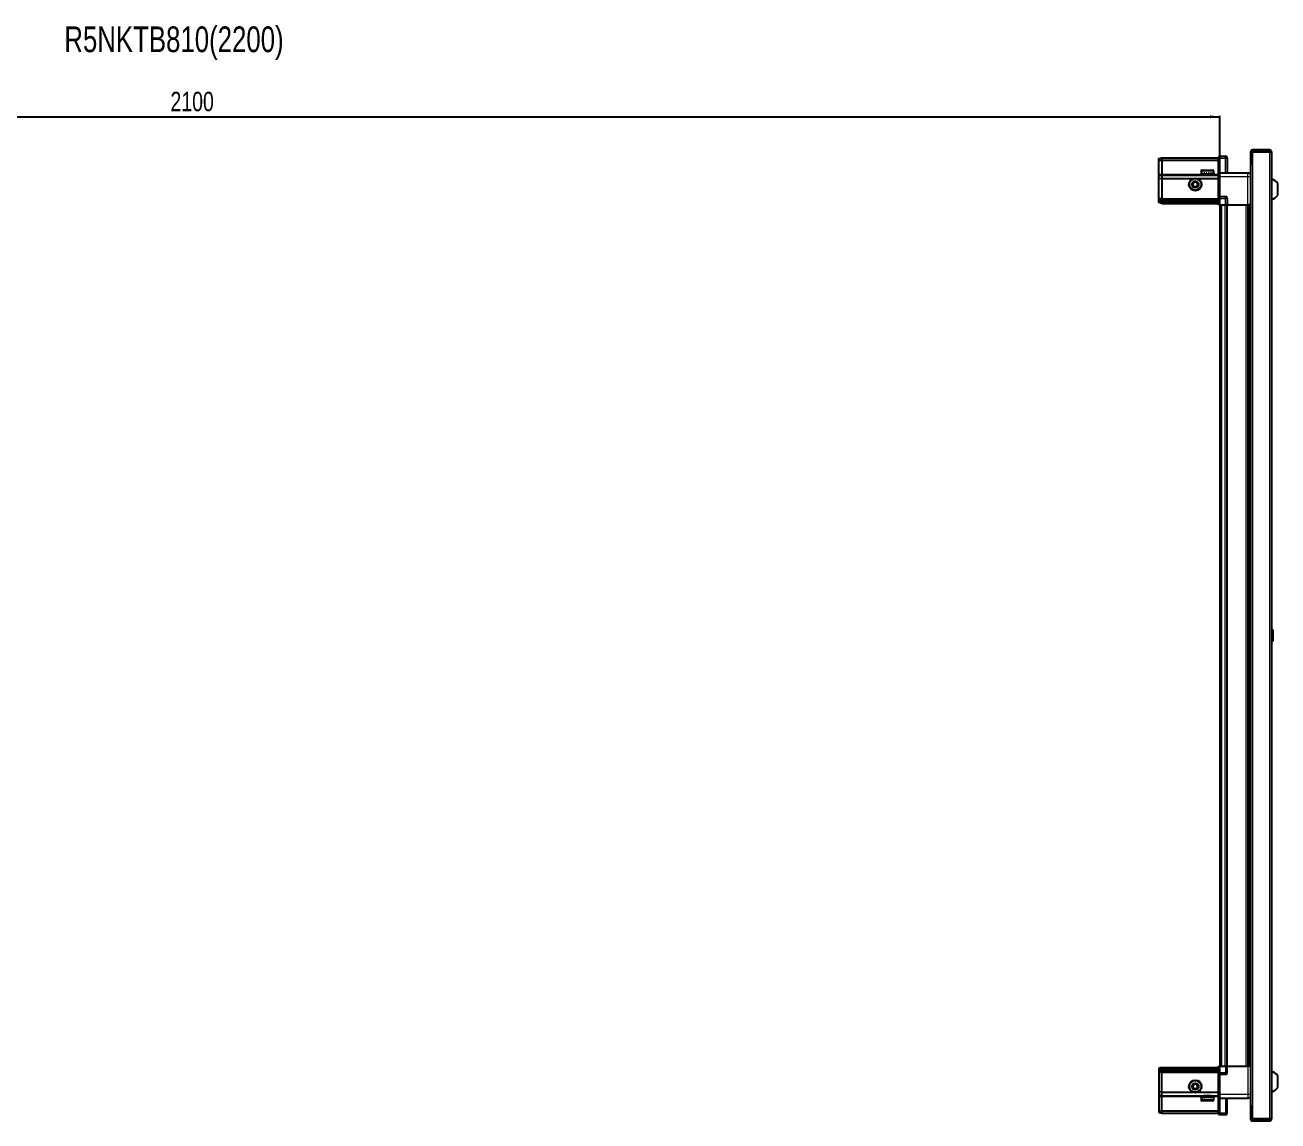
# Model space of a CAD drawing. Header units: millimetres. Extents: x 799 to 5057, y -1414 to 2134.
# Drawn here: x 2789 to 4078, y 994 to 2122 of the extents above; entities that cross this region are included whole.
import ezdxf

# ---------------------------------------------------------------- set-up
doc = ezdxf.new("R2010")
doc.units = ezdxf.units.MM
doc.layers.add('FORMAT', color=7, linetype='Continuous')
doc.styles.add('SLDTEXTSTYLE0', font='TXT', dxfattribs={"width": 0.75})
doc.dimstyles.new('SLDDIMSTYLE0', dxfattribs={"dimtxt": 20, "dimasz": 10, "dimexe": 0, "dimexo": 0.0625, "dimgap": 5, "dimtad": 2, "dimdec": 1, "dimrnd": 1e-09, "dimzin": 12, "dimdsep": 46, "dimtxsty": 'SLDTEXTSTYLE0', "dimsah": 1, "dimcen": 0.09, "dimadec": 0, "dimazin": 3, "dimtfac": 1, "dimtofl": 0, "dimtmove": 0, "dimatfit": 3, "dimfxl": 0, "dimfrac": 2, "dimtolj": 1, "dimtzin": 12, "dimarcsym": 0})

# ---------------------------------------------------------------- blocks, each defined once
blk = doc.blocks.new('_D_5')
at = {"layer": 'FORMAT'}
for p, q in [((1917.8, 1936.9), (1917.8, 2028.4)), ((1917.8, 2027.4), (4017.8, 2027.4)), ((4017.8, 1936.9), (4017.8, 2028.4))]:
    blk.add_line(p, q, dxfattribs=at)
for points in [[(1917.8, 2027.4), (1927.8, 2025.9), (1927.8, 2029)], [(4017.8, 2027.4), (4007.8, 2029), (4007.8, 2025.9)]]:
    blk.add_solid(points, dxfattribs=at)
at = {"layer": 'FORMAT', "insert": (2938.2, 2053.2), "char_height": 20, "attachment_point": 1, "style": 'SLDTEXTSTYLE0'}
blk.add_mtext('2100', dxfattribs=at)

msp = doc.modelspace()

# ---------------------------------------------------------------- linework, layer by layer
at = {"color": 7, "linetype": 'Continuous', "lineweight": 25}
for p, q in [((3955.12, 1984.63), (3958.12, 1985.43)), ((3958.12, 1985.43), (3958.12, 1982.93)), ((3958.12, 1985.43), (4016.42, 1985.43)), ((4017.28, 1986.93), (4016.42, 1986.43)), ((4017.28, 1986.93), (4016.42, 1986.43)), ((4016.42, 1986.43), (4016.42, 1984.93)), ((4017.62, 1986.93), (4017.28, 1986.93)), ((4017.62, 1986.93), (4017.28, 1986.93)), ((4017.62, 1984.93), (4017.62, 1986.93)), ((4017.62, 1986.93), (4017.62, 1986.93)), ((4017.62, 1986.93), (4023.62, 1986.93)), ((4049.62, 1991.33), (4049.62, 1978.93)), ((4051.12, 1991.33), (4051.12, 1978.93)), ((4051.62, 1978.43), (4051.62, 1991.33)), ((4051.62, 1991.33), (4069.02, 1991.33)), ((4069.02, 1993.43), (4051.72, 1993.43)), ((4069.02, 1991.93), (4051.72, 1991.93)), ((4069.02, 1991.93), (4069.02, 1993.43)), ((4069.02, 1991.33), (4071.12, 1991.33)), ((4071.12, 1991.33), (4071.12, 996.53)), ((3955.12, 1982.78), (3955.12, 1984.63)), ((3955.12, 1982.78), (3958.12, 1982.93)), ((3955.12, 1968.43), (3955.12, 1982.78)), ((3958.12, 1982.93), (3958.12, 1968.43)), ((3958.12, 1982.93), (4016.42, 1982.93)), ((3999.42, 1972.63), (4010.82, 1972.63)), ((4016.42, 1970.13), (4016.42, 1984.93)), ((4017.62, 1984.93), (4017.62, 1970.13)), ((4025.62, 1984.93), (4025.62, 1969.93)), ((4049.52, 1978.43), (4049.52, 1009.43)), ((4049.52, 1978.43), (4051.62, 1978.43)), ((4049.62, 1978.93), (4051.12, 1978.93)), ((3955.12, 1966.63), (3955.12, 1968.43)), ((3955.12, 1966.63), (3958.12, 1967.43)), ((3955.12, 1963.6), (3955.12, 1966.63)), ((3958.12, 1963.93), (3955.12, 1963.6)), ((3955.12, 1943.43), (3955.12, 1963.6)), ((3958.12, 1968.43), (3958.12, 1967.43)), ((3958.12, 1967.43), (3958.12, 1963.93)), ((3958.12, 1967.43), (4016.42, 1967.43)), ((3958.12, 1963.93), (3958.12, 1943.43)), ((3958.12, 1963.93), (3990.12, 1963.93)), ((3995.12, 1963.93), (4016.42, 1963.93)), ((3998.62, 1971.83), (3998.62, 1968.93)), ((3998.62, 1968.93), (3998.66, 1968.93)), ((3998.78, 1969.43), (3998.66, 1969.43)), ((3998.66, 1969.43), (3998.66, 1968.93)), ((3998.66, 1968.93), (3998.78, 1968.93)), ((3998.78, 1969.43), (3998.78, 1968.93)), ((3998.78, 1968.93), (3999.19, 1968.93)), ((3999.53, 1969.43), (3999.19, 1969.43)), ((3999.19, 1969.43), (3999.19, 1968.93)), ((3999.19, 1968.93), (3999.53, 1968.93)), ((3999.53, 1969.43), (3999.53, 1968.93)), ((3999.53, 1968.93), (4000.3, 1968.93)), ((4000.82, 1969.43), (4000.3, 1969.43)), ((4000.3, 1969.43), (4000.3, 1968.93)), ((4000.3, 1968.93), (4000.82, 1968.93)), ((4000.72, 1968.93), (4000.72, 1968.83)), ((4000.72, 1968.83), (4009.52, 1968.83)), ((4000.82, 1969.43), (4000.82, 1968.93)), ((4000.82, 1968.93), (4001.88, 1968.93)), ((4001.12, 1968.43), (4001.81, 1967.95)), ((4001.12, 1968.43), (4009.12, 1968.43)), ((4001.81, 1967.95), (4001.12, 1967.47)), ((4001.12, 1967.47), (4001.12, 1967.43)), ((4001.12, 1967.47), (4009.12, 1967.47)), ((4001.81, 1967.95), (4008.43, 1967.95)), ((4002.54, 1969.43), (4001.88, 1969.43)), ((4001.88, 1969.43), (4001.88, 1968.93)), ((4001.88, 1968.93), (4002.54, 1968.93)), ((4002.54, 1969.43), (4002.54, 1968.93)), ((4002.54, 1968.93), (4003.78, 1968.93)), ((4004.51, 1969.43), (4003.78, 1969.43)), ((4003.78, 1969.43), (4003.78, 1968.93)), ((4003.78, 1968.93), (4004.21, 1968.93)), ((4004.21, 1969.43), (4004.21, 1968.93)), ((4004.51, 1969.43), (4004.51, 1968.93)), ((4004.51, 1968.93), (4005.81, 1968.93)), ((4006.54, 1969.43), (4005.81, 1969.43)), ((4005.81, 1969.43), (4005.81, 1968.93)), ((4006.08, 1969.43), (4006.08, 1968.93)), ((4006.08, 1968.93), (4006.54, 1968.93)), ((4006.54, 1969.43), (4006.54, 1968.93)), ((4006.54, 1968.93), (4007.77, 1968.93)), ((4008.43, 1969.43), (4007.77, 1969.43)), ((4007.77, 1969.43), (4007.77, 1968.93)), ((4007.77, 1968.93), (4008.43, 1968.93)), ((4008.43, 1969.43), (4008.43, 1968.93)), ((4008.43, 1968.93), (4009.48, 1968.93)), ((4008.43, 1967.95), (4009.12, 1968.43)), ((4009.12, 1967.47), (4008.43, 1967.95)), ((4009.12, 1967.43), (4009.12, 1967.47)), ((4010, 1969.43), (4009.48, 1969.43)), ((4009.48, 1969.43), (4009.48, 1968.93)), ((4009.48, 1968.93), (4010, 1968.93)), ((4009.52, 1968.83), (4009.52, 1968.93)), ((4010, 1969.43), (4010, 1968.93)), ((4010, 1968.93), (4010.75, 1968.93)), ((4011.09, 1969.43), (4010.75, 1969.43)), ((4010.75, 1969.43), (4010.75, 1968.93)), ((4010.75, 1968.93), (4011.09, 1968.93)), ((4011.09, 1969.43), (4011.09, 1968.93)), ((4011.09, 1968.93), (4011.48, 1968.93)), ((4011.59, 1969.43), (4011.48, 1969.43)), ((4011.48, 1969.43), (4011.48, 1968.93)), ((4011.48, 1968.93), (4011.59, 1968.93)), ((4011.59, 1969.43), (4011.59, 1968.93)), ((4011.59, 1968.93), (4011.62, 1968.93)), ((4011.62, 1968.93), (4011.62, 1971.83)), ((4016.42, 1969.93), (4016.42, 1970.13)), ((4017.62, 1969.93), (4016.42, 1969.93)), ((4016.42, 1965.93), (4016.42, 1969.93)), ((4016.42, 1945.63), (4016.42, 1965.93)), ((4017.62, 1970.13), (4017.62, 1969.93)), ((4017.62, 1969.93), (4017.62, 1965.93)), ((4017.62, 1969.93), (4046.62, 1969.93)), ((4017.62, 1965.93), (4017.62, 1945.63)), ((4077.72, 1946.93), (4077.72, 1958.93)), ((3955.12, 1941.63), (3955.12, 1943.43)), ((3958.12, 1942.43), (3955.12, 1941.63)), ((3955.12, 1940.89), (3955.12, 1941.63)), ((3958.12, 1941.43), (3955.12, 1940.89)), ((3955.12, 1940.39), (3955.12, 1940.89)), ((3958.12, 1939.93), (3955.12, 1940.39)), ((3955.12, 1939.24), (3955.12, 1940.39)), ((3958.12, 1938.43), (3955.12, 1939.24)), ((3958.12, 1943.43), (3958.12, 1942.43)), ((3958.12, 1942.43), (3958.12, 1941.43)), ((3958.12, 1942.43), (4016.42, 1942.43)), ((3958.12, 1941.43), (3958.12, 1939.93)), ((3958.12, 1941.43), (4016.42, 1941.43)), ((3958.12, 1939.93), (4016.42, 1939.93)), ((3958.12, 1939.93), (3958.12, 1938.43)), ((3958.12, 1938.43), (4016.42, 1938.43)), ((4016.42, 1945.43), (4016.42, 1945.63)), ((4017.62, 1945.43), (4016.42, 1945.43)), ((4016.42, 1945.43), (4016.42, 1944.76)), ((4016.42, 1936.93), (4016.42, 1944.76)), ((4017.28, 1936.93), (4016.42, 1936.93)), ((4017.28, 1943.43), (4017.28, 1936.93)), ((4017.62, 1936.93), (4017.28, 1936.93)), ((4017.62, 1945.63), (4017.62, 1945.43)), ((4017.62, 1943.43), (4017.62, 1945.43)), ((4017.62, 1945.43), (4023.62, 1945.43)), ((4017.62, 1943.43), (4017.62, 1945.43)), ((4017.62, 1943.43), (4017.62, 1936.93)), ((4017.62, 1936.93), (4023.62, 1936.93)), ((4017.77, 1936.93), (4017.77, 1050.93)), ((4025.62, 1936.93), (4023.62, 1936.93)), ((4024.97, 1936.93), (4024.97, 1050.93)), ((4025.62, 1943.43), (4025.62, 1936.93)), ((4025.62, 1936.93), (4046.62, 1936.93)), ((4047.64, 1050.93), (4047.64, 1936.93)), ((4047.68, 1050.93), (4047.68, 1936.93)), ((4049.47, 1936.93), (4049.47, 1050.93)), ((4072.1, 1499.72), (4071.12, 1498.73)), ((4072.62, 1499.72), (4072.1, 1499.72)), ((4072.1, 1499.72), (4072.1, 1488.15)), ((4072.62, 1499.72), (4072.62, 1488.15)), ((4071.12, 1489.13), (4072.1, 1488.15)), ((4072.1, 1488.15), (4072.62, 1488.15)), ((3958.12, 1049.43), (3955.12, 1048.63)), ((3955.12, 1048.63), (3955.12, 1047.48)), ((3958.12, 1047.93), (3955.12, 1047.48)), ((3955.12, 1047.48), (3955.12, 1046.98)), ((3958.12, 1046.43), (3955.12, 1046.98)), ((3955.12, 1046.98), (3955.12, 1046.24)), ((3958.12, 1045.43), (3955.12, 1046.24)), ((3955.12, 1046.24), (3955.12, 1044.43)), ((3955.12, 1044.43), (3955.12, 1024.27)), ((3958.12, 1047.93), (3958.12, 1049.43)), ((3958.12, 1049.43), (4016.42, 1049.43)), ((3958.12, 1046.43), (3958.12, 1047.93)), ((3958.12, 1047.93), (4016.42, 1047.93)), ((3958.12, 1046.43), (4016.42, 1046.43)), ((3958.12, 1045.43), (3958.12, 1046.43)), ((3958.12, 1045.43), (4016.42, 1045.43)), ((3958.12, 1044.43), (3958.12, 1045.43)), ((3958.12, 1023.93), (3958.12, 1044.43)), ((4016.42, 1043.11), (4016.42, 1050.93)), ((4016.42, 1050.93), (4017.28, 1050.93)), ((4017.28, 1050.93), (4017.28, 1050.93)), ((4017.28, 1050.93), (4017.28, 1044.43)), ((4017.62, 1050.93), (4017.28, 1050.93)), ((4017.62, 1050.93), (4017.62, 1044.43)), ((4017.62, 1050.93), (4017.62, 1050.93)), ((4017.62, 1050.93), (4023.62, 1050.93)), ((4017.62, 1050.93), (4017.62, 1044.43)), ((4017.62, 1042.43), (4017.62, 1044.43)), ((4025.62, 1050.93), (4023.62, 1050.93)), ((4025.62, 1044.43), (4025.62, 1050.93)), ((4025.62, 1050.93), (4046.62, 1050.93)), ((4016.42, 1043.11), (4016.42, 1042.43)), ((4017.62, 1042.43), (4016.42, 1042.43)), ((4016.42, 1042.23), (4016.42, 1042.43)), ((4016.42, 1021.93), (4016.42, 1042.23)), ((4017.62, 1042.43), (4017.62, 1042.23)), ((4017.62, 1042.43), (4023.62, 1042.43)), ((4017.62, 1042.23), (4017.62, 1021.93)), ((4077.72, 1028.93), (4077.72, 1040.93)), ((3958.12, 1023.93), (3955.12, 1024.27)), ((3955.12, 1024.27), (3955.12, 1021.24)), ((3955.12, 1021.24), (3958.12, 1020.43)), ((3955.12, 1021.24), (3955.12, 1019.43)), ((3955.12, 1019.43), (3955.12, 1005.09)), ((3958.12, 1023.93), (3990.12, 1023.93)), ((3958.12, 1020.43), (3958.12, 1023.93)), ((3958.12, 1020.43), (4016.42, 1020.43)), ((3958.12, 1019.43), (3958.12, 1020.43)), ((3958.12, 1004.93), (3958.12, 1019.43)), ((3995.12, 1023.93), (4016.42, 1023.93)), ((3998.62, 1018.93), (3998.62, 1016.03)), ((3998.64, 1018.93), (3998.62, 1018.93)), ((3998.64, 1018.43), (3998.64, 1018.93)), ((3998.73, 1018.93), (3998.64, 1018.93)), ((3998.64, 1018.43), (3998.73, 1018.43)), ((3998.73, 1018.43), (3998.73, 1018.93)), ((3999.11, 1018.93), (3998.73, 1018.93)), ((3999.11, 1018.43), (3999.11, 1018.93)), ((3999.43, 1018.93), (3999.11, 1018.93)), ((3999.11, 1018.43), (3999.43, 1018.43)), ((3999.43, 1018.43), (3999.43, 1018.93)), ((4000.16, 1018.93), (3999.43, 1018.93)), ((4000.16, 1018.43), (4000.16, 1018.93)), ((4000.67, 1018.93), (4000.16, 1018.93)), ((4000.16, 1018.43), (4000.67, 1018.43)), ((4000.67, 1018.43), (4000.67, 1018.93)), ((4001.71, 1018.93), (4000.67, 1018.93)), ((4000.72, 1019.03), (4000.72, 1018.93)), ((4009.52, 1019.03), (4000.72, 1019.03)), ((4001.12, 1020.43), (4001.12, 1020.4)), ((4001.12, 1020.4), (4001.81, 1019.92)), ((4009.12, 1020.4), (4001.12, 1020.4)), ((4001.81, 1019.92), (4001.12, 1019.43)), ((4009.12, 1019.43), (4001.12, 1019.43)), ((4001.71, 1018.43), (4001.71, 1018.93)), ((4002.36, 1018.93), (4001.71, 1018.93)), ((4001.71, 1018.43), (4002.36, 1018.43)), ((4008.43, 1019.92), (4001.81, 1019.92)), ((4002.36, 1018.43), (4002.36, 1018.93)), ((4003.58, 1018.93), (4002.36, 1018.93)), ((4003.58, 1018.43), (4003.58, 1018.93)), ((4004.08, 1018.93), (4003.58, 1018.93)), ((4003.58, 1018.43), (4004.31, 1018.43)), ((4004.08, 1018.43), (4004.08, 1018.93)), ((4004.31, 1018.43), (4004.31, 1018.93)), ((4005.61, 1018.93), (4004.31, 1018.93)), ((4005.61, 1018.43), (4005.61, 1018.93)), ((4005.61, 1018.43), (4006.34, 1018.43)), ((4005.95, 1018.43), (4005.95, 1018.93)), ((4006.34, 1018.93), (4005.95, 1018.93)), ((4006.34, 1018.43), (4006.34, 1018.93)), ((4007.59, 1018.93), (4006.34, 1018.93)), ((4007.59, 1018.43), (4007.59, 1018.93)), ((4008.26, 1018.93), (4007.59, 1018.93)), ((4007.59, 1018.43), (4008.26, 1018.43)), ((4008.26, 1018.43), (4008.26, 1018.93)), ((4009.33, 1018.93), (4008.26, 1018.93)), ((4008.43, 1019.92), (4009.12, 1020.4)), ((4009.12, 1019.43), (4008.43, 1019.92)), ((4009.12, 1020.4), (4009.12, 1020.43)), ((4009.33, 1018.43), (4009.33, 1018.93)), ((4009.86, 1018.93), (4009.33, 1018.93)), ((4009.33, 1018.43), (4009.86, 1018.43)), ((4009.52, 1018.93), (4009.52, 1019.03)), ((4009.86, 1018.43), (4009.86, 1018.93)), ((4010.65, 1018.93), (4009.86, 1018.93)), ((4010.65, 1018.43), (4010.65, 1018.93)), ((4011, 1018.93), (4010.65, 1018.93)), ((4010.65, 1018.43), (4011, 1018.43)), ((4011, 1018.43), (4011, 1018.93)), ((4011.43, 1018.93), (4011, 1018.93)), ((4011.43, 1018.43), (4011.43, 1018.93)), ((4011.57, 1018.93), (4011.43, 1018.93)), ((4011.43, 1018.43), (4011.57, 1018.43)), ((4011.57, 1018.43), (4011.57, 1018.93)), ((4011.62, 1018.93), (4011.57, 1018.93)), ((4011.62, 1016.03), (4011.62, 1018.93)), ((4016.42, 1017.93), (4016.42, 1021.93)), ((4017.62, 1021.93), (4017.62, 1017.93)), ((4010.82, 1015.23), (3999.42, 1015.23)), ((4017.62, 1017.93), (4016.42, 1017.93)), ((4016.42, 1017.73), (4016.42, 1017.93)), ((4016.42, 1002.93), (4016.42, 1017.73)), ((4017.62, 1017.93), (4017.62, 1017.73)), ((4017.62, 1017.93), (4046.62, 1017.93)), ((4017.62, 1017.73), (4017.62, 1002.93)), ((4017.62, 1017.73), (4017.62, 1002.93)), ((4025.62, 1002.93), (4025.62, 1017.93)), ((4051.62, 1009.43), (4049.52, 1009.43)), ((4049.62, 1008.93), (4051.12, 1008.93)), ((4049.62, 1008.93), (4049.62, 996.53)), ((4051.12, 1008.93), (4051.12, 996.53)), ((4051.62, 996.53), (4051.62, 1009.43)), ((3955.12, 1005.09), (3958.12, 1004.93)), ((3955.12, 1005.09), (3955.12, 1003.24)), ((3955.12, 1003.24), (3958.12, 1002.43)), ((3958.12, 1004.93), (4016.42, 1004.93)), ((3958.12, 1002.43), (3958.12, 1004.93)), ((3958.12, 1002.43), (4016.42, 1002.43)), ((4016.42, 1002.93), (4016.42, 1001.43)), ((4016.42, 1001.43), (4017.28, 1000.93)), ((4017.62, 1000.93), (4017.28, 1000.93)), ((4017.62, 1000.93), (4017.62, 1002.93)), ((4017.62, 1000.93), (4023.62, 1000.93)), ((4069.02, 996.53), (4051.62, 996.53)), ((4051.72, 995.93), (4069.02, 995.93)), ((4051.72, 994.43), (4069.02, 994.43)), ((4071.12, 996.53), (4069.02, 996.53)), ((4069.02, 995.93), (4069.02, 994.43))]:
    msp.add_line(p, q, dxfattribs=at)
at = {"color": 8, "linetype": 'Continuous', "lineweight": 18}
for p, q in [((4023.62, 1984.93), (4023.62, 1986.93)), ((4051.12, 1991.33), (4049.62, 1991.33)), ((4051.72, 1991.93), (4051.72, 1993.43)), ((4069.02, 1991.33), (4069.02, 996.53)), ((4017.62, 1984.93), (4016.42, 1984.93)), ((4017.62, 1984.93), (4023.62, 1984.93)), ((4023.62, 1969.93), (4023.62, 1984.93)), ((4023.62, 1984.93), (4025.62, 1984.93)), ((4051.62, 1978.43), (4051.62, 1009.43)), ((3955.12, 1968.43), (3958.12, 1968.43)), ((3958.12, 1968.43), (4001.12, 1968.43)), ((3998.62, 1971.83), (4011.62, 1971.83)), ((4009.12, 1968.43), (4016.42, 1968.43)), ((4016.42, 1970.13), (4017.62, 1970.13)), ((4017.62, 1965.93), (4016.42, 1965.93)), ((4017.62, 1965.93), (4046.62, 1965.93)), ((4046.62, 1936.93), (4046.62, 1965.93)), ((3958.12, 1943.43), (3955.12, 1943.43)), ((3958.12, 1943.43), (4016.42, 1943.43)), ((4016.42, 1945.63), (4017.62, 1945.63)), ((4017.62, 1943.43), (4017.28, 1943.43)), ((4017.62, 1943.43), (4023.62, 1943.43)), ((4019.77, 1936.93), (4019.77, 1050.93)), ((4022.97, 1936.93), (4022.97, 1050.93)), ((4023.62, 1943.43), (4023.62, 1945.43)), ((4023.62, 1936.93), (4023.62, 1943.43)), ((4025.62, 1943.43), (4023.62, 1943.43)), ((4025.62, 1936.93), (4025.62, 1050.93)), ((4045.02, 1050.93), (4045.02, 1936.93)), ((4046.43, 1936.93), (4046.43, 1050.93)), ((4048.88, 1050.93), (4048.88, 1936.93)), ((3958.12, 1044.43), (3955.12, 1044.43)), ((3958.12, 1044.43), (4016.42, 1044.43)), ((4017.62, 1050.93), (4017.28, 1050.93)), ((4017.62, 1044.43), (4017.28, 1044.43)), ((4017.62, 1044.43), (4023.62, 1044.43)), ((4023.62, 1050.93), (4023.62, 1044.43)), ((4025.62, 1044.43), (4023.62, 1044.43)), ((4023.62, 1044.43), (4023.62, 1042.43)), ((4046.62, 1050.93), (4046.62, 1021.93)), ((4017.62, 1042.23), (4016.42, 1042.23)), ((3955.12, 1019.43), (3958.12, 1019.43)), ((3958.12, 1019.43), (4001.12, 1019.43)), ((4009.12, 1019.43), (4016.42, 1019.43)), ((4017.62, 1021.93), (4016.42, 1021.93)), ((4017.62, 1021.93), (4046.62, 1021.93)), ((4011.62, 1016.03), (3998.62, 1016.03)), ((4017.62, 1017.73), (4016.42, 1017.73)), ((4023.62, 1017.93), (4023.62, 1002.93)), ((4017.62, 1002.93), (4016.42, 1002.93)), ((4017.62, 1002.93), (4023.62, 1002.93)), ((4023.62, 1002.93), (4025.62, 1002.93)), ((4023.62, 1002.93), (4023.62, 1000.93)), ((4051.12, 996.53), (4049.62, 996.53)), ((4051.72, 995.93), (4051.72, 994.43))]:
    msp.add_line(p, q, dxfattribs=at)
at = {"color": 7, "linetype": 'Continuous', "lineweight": 25}
for centre, radius in [((3992.62, 1957.93), 6.5), ((3992.62, 1957.93), 3.46), ((3992.62, 1029.93), 6.5), ((3992.62, 1029.93), 3.46)]:
    msp.add_circle(centre, radius, dxfattribs=at)
at = {"color": 8, "linetype": 'Continuous', "lineweight": 18}
for centre in [(3992.62, 1957.93), (3992.62, 1029.93)]:
    msp.add_circle(centre, 5.7, dxfattribs=at)
at = {"color": 7, "linetype": 'Continuous', "lineweight": 25}
for centre, radius, start, end in [((4023.62, 1984.93), 2, 0, 90), ((4051.72, 1991.33), 2.1, 90, 180), ((4051.72, 1991.33), 0.6, 90, 180), ((4069.02, 1991.33), 2.1, 0, 90), ((4069.02, 1991.33), 0.6, 0, 90), ((3999.42, 1971.83), 0.8, 90, 180), ((4010.82, 1971.83), 0.8, 0, 90), ((3992.62, 1957.93), 2.5, 120.74103, 180.74103), ((3992.62, 1957.93), 2.5, 60.74103, 120.74103), ((3992.62, 1957.93), 2.5, 0.74103, 60.74103), ((4000.72, 1968.43), 0.4, 0, 90), ((4009.52, 1968.43), 0.4, 90, 180), ((4068.09, 1951.91), 11.91, 36.1266, 75.29965), ((3992.62, 1957.93), 2.5, 180.74103, 240.74103), ((3992.62, 1957.93), 2.5, 240.74103, 300.74103), ((3992.62, 1957.93), 2.5, 300.74103, 0.74103), ((4068.09, 1953.96), 11.91, 284.70035, 323.8734), ((4023.62, 1943.43), 2, 0, 90), ((4023.62, 1044.43), 2, 270, 0), ((4068.09, 1033.91), 11.91, 36.1266, 75.29965), ((3992.62, 1029.93), 2.5, 95.91157, 155.91157), ((3992.62, 1029.93), 2.5, 35.91157, 95.91157), ((3992.62, 1029.93), 2.5, 335.91157, 35.91157), ((3992.62, 1029.93), 2.5, 155.91157, 215.91157), ((3992.62, 1029.93), 2.5, 215.91157, 275.91157), ((3992.62, 1029.93), 2.5, 275.91157, 335.91157), ((4000.72, 1019.43), 0.4, 270, 0), ((4009.52, 1019.43), 0.4, 180, 270), ((4068.09, 1035.96), 11.91, 284.70035, 323.8734), ((3999.42, 1016.03), 0.8, 180, 270), ((4010.82, 1016.03), 0.8, 270, 0), ((4023.62, 1002.93), 2, 270, 0), ((4051.72, 996.53), 2.1, 180, 270), ((4051.72, 996.53), 0.6, 180, 270), ((4069.02, 996.53), 0.6, 270, 0), ((4069.02, 996.53), 2.1, 270, 0)]:
    msp.add_arc(centre, radius, start, end, dxfattribs=at)
for centre, start_param, end_param in [((4013.82, 1943.43), 0, 0.7227342), ((4013.82, 1044.43), 5.5604511, 6.2831853)]:
    msp.add_ellipse(centre, major_axis=(3.46, 0), ratio=0.5773503, start_param=start_param, end_param=end_param, dxfattribs=at)
for points, knots in [([(3990.1, 1959.34), (3990.54, 1959.61), (3991.37, 1960.1), (3992.2, 1960.59), (3992.58, 1960.82)], [0, 0, 0, 0, 0.5346859, 1, 1, 1, 1]), ([(3992.58, 1960.82), (3993.03, 1960.57), (3993.87, 1960.1), (3994.71, 1959.63), (3995.1, 1959.41)], [0, 0, 0, 0, 0.5346859, 1, 1, 1, 1]), ([(4046.62, 1969.93), (4047.06, 1969.89), (4047.74, 1969.82), (4048.55, 1969.38), (4049.1, 1968.94), (4049.38, 1968.57), (4049.52, 1968.39)], [0, 0, 0, 0, 0.38429816, 0.59117259, 0.8024372, 1, 1, 1, 1]), ([(3990.14, 1956.46), (3990.14, 1956.58), (3990.13, 1957.18), (3990.11, 1958.18), (3990.1, 1959), (3990.1, 1959.34)], [0, 0, 0, 0, 0.1331247, 0.6370994, 1, 1, 1, 1]), ([(3992.66, 1955.05), (3992.21, 1955.3), (3991.36, 1955.77), (3990.53, 1956.24), (3990.14, 1956.46)], [0, 0, 0, 0, 0.53468586, 1, 1, 1, 1]), ([(3995.14, 1956.52), (3994.69, 1956.26), (3993.86, 1955.77), (3993.04, 1955.28), (3992.66, 1955.05)], [0, 0, 0, 0, 0.5346859, 1, 1, 1, 1]), ([(3995.1, 1959.41), (3995.1, 1959.06), (3995.11, 1958.24), (3995.13, 1957.25), (3995.14, 1956.65), (3995.14, 1956.52)], [0, 0, 0, 0, 0.3629006, 0.8668753, 1, 1, 1, 1]), ([(4049.47, 1936.93), (4049.43, 1936.93), (4049.21, 1936.93), (4048.49, 1936.93), (4047.53, 1936.93), (4046.88, 1936.93), (4046.62, 1936.93)], [0, 0, 0, 0, 0.0717073, 0.4209791, 0.7702508, 1, 1, 1, 1]), ([(4049.47, 1050.93), (4049.43, 1050.93), (4049.21, 1050.93), (4048.49, 1050.93), (4047.53, 1050.93), (4046.88, 1050.93), (4046.62, 1050.93)], [0, 0, 0, 0, 0.0717073, 0.4209791, 0.7702508, 1, 1, 1, 1]), ([(3989.75, 1029.64), (3989.96, 1030.11), (3990.35, 1030.99), (3990.74, 1031.86), (3990.93, 1032.27)], [0, 0, 0, 0, 0.5346859, 1, 1, 1, 1]), ([(3990.93, 1032.27), (3991.27, 1032.31), (3992.09, 1032.39), (3993.08, 1032.49), (3993.67, 1032.56), (3993.8, 1032.57)], [0, 0, 0, 0, 0.36290056, 0.86687533, 1, 1, 1, 1]), ([(3993.8, 1032.57), (3994.1, 1032.15), (3994.66, 1031.37), (3995.23, 1030.59), (3995.49, 1030.23)], [0, 0, 0, 0, 0.5346859, 1, 1, 1, 1]), ([(3991.44, 1027.3), (3991.14, 1027.72), (3990.57, 1028.5), (3990.01, 1029.27), (3989.75, 1029.64)], [0, 0, 0, 0, 0.5346859, 1, 1, 1, 1]), ([(3994.31, 1027.6), (3994.19, 1027.58), (3993.59, 1027.52), (3992.6, 1027.42), (3991.78, 1027.33), (3991.44, 1027.3)], [0, 0, 0, 0, 0.1331247, 0.6370994, 1, 1, 1, 1]), ([(3995.49, 1030.23), (3995.28, 1029.76), (3994.89, 1028.88), (3994.49, 1028), (3994.31, 1027.6)], [0, 0, 0, 0, 0.5346859, 1, 1, 1, 1]), ([(4046.62, 1017.93), (4047.06, 1017.98), (4047.74, 1018.05), (4048.55, 1018.49), (4049.1, 1018.93), (4049.38, 1019.3), (4049.52, 1019.48)], [0, 0, 0, 0, 0.38429816, 0.59117259, 0.8024372, 1, 1, 1, 1])]:
    msp.add_open_spline(points, degree=3, knots=knots, dxfattribs=at)
at = {"color": 8, "linetype": 'Continuous', "lineweight": 18}
for points in [[(4046.62, 1965.93), (4046.62, 1966.46), (4046.62, 1967.51), (4046.62, 1968.83), (4046.62, 1969.75), (4046.62, 1969.87), (4046.62, 1969.93)], [(4046.62, 1021.93), (4046.62, 1021.41), (4046.62, 1020.36), (4046.62, 1019.04), (4046.62, 1018.11), (4046.62, 1017.99), (4046.62, 1017.93)]]:
    msp.add_open_spline(points, degree=3, dxfattribs=at)
for points in [[(4046.62, 1965.93), (4047.06, 1965.93), (4047.74, 1965.93), (4048.55, 1965.93), (4049.1, 1965.93), (4049.38, 1965.93), (4049.52, 1965.93)], [(4046.62, 1021.93), (4047.06, 1021.93), (4047.74, 1021.93), (4048.55, 1021.93), (4049.1, 1021.93), (4049.38, 1021.93), (4049.52, 1021.93)]]:
    msp.add_open_spline(points, degree=3, knots=[0, 0, 0, 0, 0.3842982, 0.5911726, 0.8024372, 1, 1, 1, 1], dxfattribs=at)

# ---------------------------------------------------------------- texts
at = {"layer": 'FORMAT', "insert": (2828.98, 2120.45), "char_height": 26.4583, "attachment_point": 1, "style": 'SLDTEXTSTYLE0'}
msp.add_mtext('R5NKTB810(2200)', dxfattribs=at)

# ---------------------------------------------------------------- dimensions: what is measured, and where the dimension line sits
at = {"layer": 'FORMAT'}
dim = msp.add_linear_dim(base=(4017.77, 2027.43), p1=(1917.77, 1936.93), p2=(4017.77, 1936.93), angle=0, dimstyle='SLDDIMSTYLE0', dxfattribs=at)
dim.commit()
dim.dimension.update_dxf_attribs({"geometry": '_D_5', "text_midpoint": (2967.77, 2027.43), "dimtype": 160})

doc.saveas('drawing.dxf')
